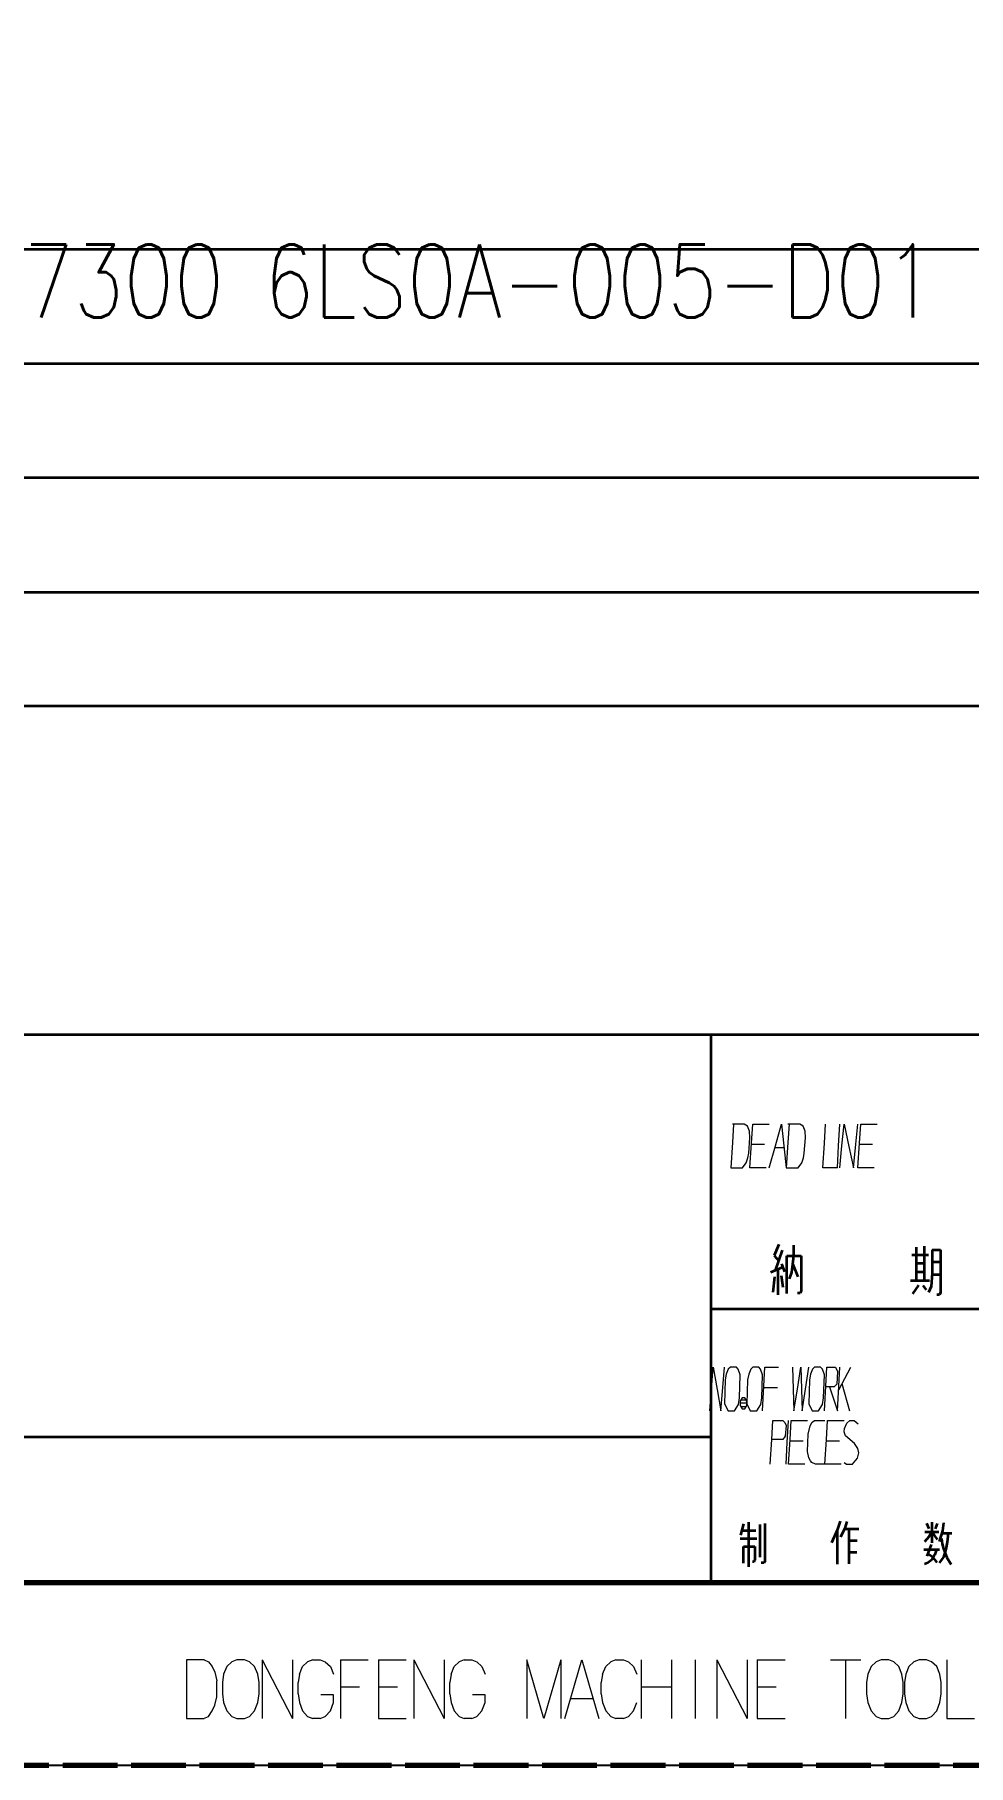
# Model space of a CAD drawing. Header units: millimetres. Extents: x 1333 to 104182, y -63985 to -5704.
# Drawn here: x 47434.7 to 47485.9, y -63984.6 to -63889.8 of the extents above; entities that cross this region are included whole.
import ezdxf
from ezdxf.enums import TextEntityAlignment as Align

# ---------------------------------------------------------------- set-up
doc = ezdxf.new("R2010")
doc.units = ezdxf.units.MM
doc.header["$LTSCALE"] = 0.5
doc.linetypes.add('DASHED', pattern=[15, 12, -3])
for name, color, linetype in [('08', 1, 'Continuous'), ('11', 3, 'Continuous'), ('4虚线层', 2, 'DASHED'), ('SHM_LABEL', 40, 'Continuous')]:
    doc.layers.add(name, color=color, linetype=linetype)
doc.styles.add('KAI', font='simplex.shx', dxfattribs={"width": 0.8, "bigfont": 'extfont.shx'})

# ---------------------------------------------------------------- blocks, each defined once
blk = doc.blocks.new('A$C32A078D3')
at = {"color": 7, "lineweight": 13}
for points in [[(-107.759, 5.774), (-108.727, 5.774), (-108.727, 2.574)], [(-107.759, 5.774), (-107.517, 5.67), (-107.31, 5.412), (-107.171, 5.103), (-107.068, 4.638)], [(-104.578, 5.774), (-104.578, 2.574)], [(-104.578, 5.774), (-102.918, 2.574)], [(-102.918, 5.774), (-102.918, 2.574)], [(-101.811, 5.774), (-102.088, 5.67)], [(-101.811, 5.774), (-101.396, 5.774)], [(-101.396, 5.774), (-101.12, 5.67), (-100.843, 5.412), (-100.67, 4.999)], [(-100.29, 5.774), (-98.768, 5.774)], [(-100.29, 5.774), (-100.29, 2.574)], [(-98.215, 5.774), (-96.693, 5.774)], [(-98.215, 5.774), (-98.215, 2.574), (-96.693, 2.574)], [(-96.278, 5.774), (-96.278, 2.574)], [(-96.278, 5.774), (-94.618, 2.574)], [(-94.618, 5.774), (-94.618, 2.574)], [(-93.512, 5.774), (-93.789, 5.67)], [(-93.512, 5.774), (-93.097, 5.774)], [(-93.097, 5.774), (-92.82, 5.67), (-92.544, 5.412), (-92.371, 4.999)], [(-88.221, 5.774), (-89.155, 2.574), (-90.088, 5.774), (-90.088, 2.574)], [(-88.221, 5.774), (-88.221, 2.574)], [(-88.014, 2.574), (-87.08, 5.774), (-86.146, 2.574)], [(-85.213, 5.774), (-85.489, 5.67)], [(-85.213, 5.774), (-84.798, 5.774)], [(-84.798, 5.774), (-84.521, 5.67), (-84.244, 5.412), (-84.071, 4.999)], [(-83.829, 5.774), (-83.829, 2.574)], [(-82.169, 5.774), (-82.169, 2.574)], [(-80.855, 2.574), (-80.855, 5.774)], [(-79.68, 5.774), (-79.68, 2.574)], [(-79.68, 5.774), (-78.02, 2.574)], [(-78.02, 5.774), (-78.02, 2.574)], [(-77.466, 5.774), (-75.945, 5.774)], [(-77.466, 5.774), (-77.466, 2.574), (-75.945, 2.574)], [(-73.455, 5.774), (-71.795, 5.774)], [(-72.625, 2.574), (-72.625, 5.774)], [(-67.092, 5.774), (-67.092, 2.574), (-65.571, 2.574)], [(-102.537, 4.999), (-102.607, 4.535)], [(-102.537, 4.999), (-102.365, 5.412)], [(-102.365, 5.412), (-102.088, 5.67)], [(-94.238, 4.999), (-94.307, 4.535)], [(-94.238, 4.999), (-94.065, 5.412)], [(-94.065, 5.412), (-93.789, 5.67)], [(-85.939, 4.999), (-86.008, 4.535)], [(-85.939, 4.999), (-85.766, 5.412)], [(-85.766, 5.412), (-85.489, 5.67)], [(-107.068, 3.761), (-107.068, 4.638)], [(-102.607, 3.916), (-102.607, 4.535)], [(-102.607, 3.916), (-102.537, 3.451)], [(-100.67, 3.451), (-100.67, 3.864), (-101.362, 3.864)], [(-99.252, 4.277), (-100.29, 4.277)], [(-97.177, 4.277), (-98.215, 4.277)], [(-94.307, 3.916), (-94.307, 4.535)], [(-94.307, 3.916), (-94.238, 3.451)], [(-92.371, 3.451), (-92.371, 3.864), (-93.062, 3.864)], [(-86.008, 3.916), (-86.008, 4.535)], [(-86.008, 3.916), (-85.939, 3.451)], [(-82.169, 4.277), (-83.829, 4.277)], [(-76.429, 4.277), (-77.466, 4.277)], [(-107.794, 2.574), (-107.517, 2.677), (-107.31, 2.986), (-107.171, 3.296), (-107.068, 3.761)], [(-102.537, 3.451), (-102.365, 2.986)], [(-102.365, 2.986), (-102.088, 2.677)], [(-101.396, 2.574), (-101.12, 2.677), (-100.843, 2.986), (-100.67, 3.451)], [(-94.238, 3.451), (-94.065, 2.986)], [(-94.065, 2.986), (-93.789, 2.677)], [(-93.097, 2.574), (-92.82, 2.677), (-92.544, 2.986), (-92.371, 3.451)], [(-87.702, 3.657), (-86.457, 3.657)], [(-85.939, 3.451), (-85.766, 2.986)], [(-85.766, 2.986), (-85.489, 2.677)], [(-84.798, 2.574), (-84.521, 2.677), (-84.244, 2.986), (-84.071, 3.451)], [(-108.727, 2.574), (-107.759, 2.574)], [(-102.088, 2.677), (-101.811, 2.574)], [(-101.396, 2.574), (-101.811, 2.574)], [(-93.789, 2.677), (-93.512, 2.574)], [(-93.097, 2.574), (-93.512, 2.574)], [(-85.489, 2.677), (-85.213, 2.574)], [(-84.798, 2.574), (-85.213, 2.574)]]:
    blk.add_lwpolyline(points, dxfattribs=at)
for points in [[(-105.961, 5.774), (-106.238, 5.67), (-106.514, 5.412), (-106.687, 4.999), (-106.756, 4.535), (-106.756, 3.916), (-106.687, 3.451), (-106.514, 2.986), (-106.238, 2.677), (-105.961, 2.574), (-105.546, 2.574), (-105.269, 2.677), (-104.993, 2.986), (-104.82, 3.451), (-104.751, 3.916), (-104.751, 4.535), (-104.82, 4.999), (-104.993, 5.412), (-105.269, 5.67), (-105.546, 5.774)], [(-70.689, 5.774), (-70.965, 5.67), (-71.242, 5.412), (-71.415, 4.999), (-71.484, 4.535), (-71.484, 3.916), (-71.415, 3.451), (-71.242, 2.986), (-70.965, 2.677), (-70.689, 2.574), (-70.274, 2.574), (-69.997, 2.677), (-69.72, 2.986), (-69.548, 3.451), (-69.478, 3.916), (-69.478, 4.535), (-69.548, 4.999), (-69.72, 5.412), (-69.997, 5.67), (-70.274, 5.774)], [(-68.614, 5.774), (-68.891, 5.67), (-69.167, 5.412), (-69.34, 4.999), (-69.409, 4.535), (-69.409, 3.916), (-69.34, 3.451), (-69.167, 2.986), (-68.891, 2.677), (-68.614, 2.574), (-68.199, 2.574), (-67.922, 2.677), (-67.646, 2.986), (-67.473, 3.451), (-67.404, 3.916), (-67.404, 4.535), (-67.473, 4.999), (-67.646, 5.412), (-67.922, 5.67), (-68.199, 5.774)]]:
    blk.add_lwpolyline(points, close=True, dxfattribs=at)
blk = doc.blocks.new('7725')
at = {"color": 7, "lineweight": 35}
for p, q in [((54326.08, -14871.04), (54076.08, -14871.04)), ((54326.08, -14883.54), (54100.08, -14883.54)), ((54326.08, -14896.04), (54100.08, -14896.04)), ((54100.08, -14908.54), (54326.08, -14908.54)), ((54326.08, -14921.04), (54076.08, -14921.04)), ((54296.08, -14957.04), (54076.44, -14957.04)), ((54216.08, -15017.04), (54216.08, -14957.04)), ((54216.08, -14987.04), (54296.08, -14987.04)), ((54076.08, -15001.04), (54216.08, -15001.04)), ((54356.08, -15017.04), (53836.08, -15017.04))]:
    blk.add_line(p, q, dxfattribs=at)
at = {"color": 7, "lineweight": 35, "ltscale": 0.016522}
blk.add_line((54223.52, -14979.99), (54222.99, -14981.21), dxfattribs=at)
at = {"color": 7, "lineweight": 35, "ltscale": 0.009681}
blk.add_line((54222.99, -14981.21), (54223.49, -14981.8), dxfattribs=at)
at = {"color": 7, "lineweight": 35, "ltscale": 0.02929}
blk.add_line((54223.88, -14980.61), (54223.11, -14982.83), dxfattribs=at)
at = {"color": 7, "lineweight": 35, "ltscale": 0.019836}
blk.add_line((54224.37, -14981.25), (54225.95, -14981.25), dxfattribs=at)
at = {"color": 7, "lineweight": 35, "ltscale": 0.051498}
blk.add_line((54224.37, -14985.37), (54224.37, -14981.25), dxfattribs=at)
at = {"color": 7, "lineweight": 35, "ltscale": 0.02264}
blk.add_line((54225.12, -14981.25), (54224.89, -14983.05), dxfattribs=at)
at = {"color": 7, "lineweight": 35, "ltscale": 0.014593}
blk.add_line((54225.1, -14980.08), (54225.12, -14981.25), dxfattribs=at)
at = {"color": 7, "lineweight": 35, "ltscale": 0.048209}
blk.add_line((54225.95, -14981.25), (54225.95, -14985.11), dxfattribs=at)
at = {"color": 7, "lineweight": 35, "ltscale": 0.022729}
blk.add_line((54238.08, -14981.12), (54239.9, -14981.12), dxfattribs=at)
at = {"color": 7, "lineweight": 35, "ltscale": 0.045142}
blk.add_line((54238.53, -14980.29), (54238.53, -14983.9), dxfattribs=at)
at = {"color": 7, "lineweight": 35, "ltscale": 0.046893}
blk.add_line((54239.41, -14980.17), (54239.41, -14983.92), dxfattribs=at)
at = {"color": 7, "lineweight": 35, "ltscale": 0.011035}
for p, q in [((54240.3, -14980.59), (54241.19, -14980.59)), ((54240.3, -14981.88), (54241.19, -14981.88))]:
    blk.add_line(p, q, dxfattribs=at)
at = {"color": 7, "lineweight": 35, "ltscale": 0.031802}
blk.add_line((54240.3, -14980.59), (54240.3, -14983.14), dxfattribs=at)
at = {"color": 7, "lineweight": 35, "ltscale": 0.058078}
blk.add_line((54241.19, -14980.59), (54241.19, -14985.24), dxfattribs=at)
at = {"color": 7, "lineweight": 35, "ltscale": 0.017521}
blk.add_line((54222.61, -14983.01), (54223.91, -14982.48), dxfattribs=at)
at = {"color": 7, "lineweight": 35, "ltscale": 0.020695}
blk.add_line((54223.01, -14983.55), (54222.85, -14985.2), dxfattribs=at)
at = {"color": 7, "lineweight": 35, "ltscale": 0.035477}
blk.add_line((54223.4, -14982.68), (54223.4, -14985.52), dxfattribs=at)
at = {"color": 7, "lineweight": 35, "ltscale": 0.012086}
blk.add_line((54223.78, -14982.1), (54224.13, -14983), dxfattribs=at)
at = {"color": 7, "lineweight": 35, "ltscale": 0.016024}
blk.add_line((54223.98, -14984.71), (54223.81, -14983.44), dxfattribs=at)
at = {"color": 7, "lineweight": 35, "ltscale": 0.009375}
blk.add_line((54224.89, -14983.05), (54224.62, -14983.75), dxfattribs=at)
at = {"color": 7, "lineweight": 35, "ltscale": 0.019442}
blk.add_line((54225.01, -14982.09), (54225.58, -14983.54), dxfattribs=at)
at = {"color": 7, "lineweight": 35, "ltscale": 0.011023}
for p, q in [((54238.53, -14982.05), (54239.41, -14982.05)), ((54238.53, -14982.97), (54239.41, -14982.97))]:
    blk.add_line(p, q, dxfattribs=at)
at = {"color": 7, "lineweight": 35, "ltscale": 0.018274}
blk.add_line((54240.3, -14983.14), (54240.17, -14984.59), dxfattribs=at)
at = {"color": 7, "lineweight": 35, "ltscale": 0.011206}
blk.add_line((54240.29, -14983.28), (54241.19, -14983.28), dxfattribs=at)
at = {"color": 7, "lineweight": 35, "ltscale": 0.003491}
blk.add_line((54225.83, -14985.32), (54225.56, -14985.32), dxfattribs=at)
at = {"color": 7, "lineweight": 35, "ltscale": 0.003013}
blk.add_line((54225.95, -14985.11), (54225.83, -14985.32), dxfattribs=at)
at = {"color": 7, "lineweight": 35, "ltscale": 0.025818}
blk.add_line((54237.93, -14983.92), (54239.99, -14983.92), dxfattribs=at)
at = {"color": 7, "lineweight": 35, "ltscale": 0.014197}
blk.add_line((54238.81, -14984.45), (54238.15, -14985.38), dxfattribs=at)
at = {"color": 7, "lineweight": 35, "ltscale": 0.007705}
blk.add_line((54239.26, -14984.47), (54239.63, -14984.97), dxfattribs=at)
at = {"color": 7, "lineweight": 35, "ltscale": 0.008758}
blk.add_line((54240.17, -14984.59), (54239.9, -14985.24), dxfattribs=at)
at = {"color": 7, "lineweight": 35, "ltscale": 0.003796}
blk.add_line((54241.11, -14985.51), (54240.81, -14985.51), dxfattribs=at)
at = {"color": 7, "lineweight": 35, "ltscale": 0.003533}
blk.add_line((54241.19, -14985.24), (54241.11, -14985.51), dxfattribs=at)
at = {"color": 7, "lineweight": 35, "ltscale": 0.01646}
blk.add_line((54219.65, -15010.57), (54219.31, -15011.84), dxfattribs=at)
at = {"color": 7, "lineweight": 35, "ltscale": 0.019043}
blk.add_line((54219.45, -15011.32), (54220.97, -15011.32), dxfattribs=at)
at = {"color": 7, "lineweight": 35, "ltscale": 0.06102}
blk.add_line((54220.18, -15010.41), (54220.18, -15015.29), dxfattribs=at)
at = {"color": 7, "lineweight": 35, "ltscale": 0.04447}
blk.add_line((54221.43, -15010.66), (54221.43, -15014.22), dxfattribs=at)
at = {"color": 7, "lineweight": 35, "ltscale": 0.052618}
blk.add_line((54221.97, -15010.54), (54221.97, -15014.74), dxfattribs=at)
at = {"color": 7, "lineweight": 35, "ltscale": 0.018794}
blk.add_line((54229.89, -15011.28), (54229.26, -15012.65), dxfattribs=at)
at = {"color": 7, "lineweight": 35, "ltscale": 0.013035}
blk.add_line((54230.21, -15010.29), (54229.89, -15011.28), dxfattribs=at)
at = {"color": 7, "lineweight": 35, "ltscale": 0.046671}
blk.add_line((54229.89, -15011.28), (54229.89, -15015.01), dxfattribs=at)
at = {"color": 7, "lineweight": 35, "ltscale": 0.013765}
blk.add_line((54230.73, -15011.05), (54230.27, -15012.06), dxfattribs=at)
at = {"color": 7, "lineweight": 35, "ltscale": 0.019849}
blk.add_line((54230.69, -15011.14), (54232.27, -15011.14), dxfattribs=at)
at = {"color": 7, "lineweight": 35, "ltscale": 0.009568}
blk.add_line((54230.94, -15010.32), (54230.73, -15011.05), dxfattribs=at)
at = {"color": 7, "lineweight": 35, "ltscale": 0.047763}
blk.add_line((54231.15, -15011.14), (54231.15, -15014.96), dxfattribs=at)
at = {"color": 7, "lineweight": 35, "ltscale": 0.009044}
blk.add_line((54239.94, -15012.01), (54239.45, -15012.54), dxfattribs=at)
at = {"color": 7, "lineweight": 35, "ltscale": 0.019482}
blk.add_line((54239.48, -15011.46), (54241.03, -15011.46), dxfattribs=at)
at = {"color": 7, "lineweight": 35, "ltscale": 0.008164}
blk.add_line((54239.66, -15010.51), (54239.92, -15011.11), dxfattribs=at)
at = {"color": 7, "lineweight": 35, "ltscale": 0.008049}
blk.add_line((54240.26, -15011.46), (54239.94, -15012.01), dxfattribs=at)
at = {"color": 7, "lineweight": 35, "ltscale": 0.028311}
blk.add_line((54240.26, -15010.41), (54240.26, -15012.68), dxfattribs=at)
at = {"color": 7, "lineweight": 35, "ltscale": 0.012939}
blk.add_line((54240.26, -15011.46), (54240.84, -15012.31), dxfattribs=at)
at = {"color": 7, "lineweight": 35, "ltscale": 0.0079}
blk.add_line((54240.84, -15010.54), (54240.61, -15011.12), dxfattribs=at)
at = {"color": 7, "lineweight": 35, "ltscale": 0.015129}
blk.add_line((54241.42, -15011.36), (54241.07, -15012.52), dxfattribs=at)
at = {"color": 7, "lineweight": 35, "ltscale": 0.01366}
blk.add_line((54241.35, -15011.6), (54242.44, -15011.6), dxfattribs=at)
at = {"color": 7, "lineweight": 35, "ltscale": 0.011243}
blk.add_line((54241.55, -15010.47), (54241.42, -15011.36), dxfattribs=at)
at = {"color": 7, "lineweight": 35, "ltscale": 0.012385}
blk.add_line((54242.05, -15011.6), (54241.94, -15012.58), dxfattribs=at)
at = {"color": 7, "lineweight": 35, "ltscale": 0.022961}
blk.add_line((54219.26, -15012.2), (54221.1, -15012.2), dxfattribs=at)
at = {"color": 7, "lineweight": 35, "ltscale": 0.015857}
blk.add_line((54219.62, -15013.08), (54220.89, -15013.08), dxfattribs=at)
at = {"color": 7, "lineweight": 35, "ltscale": 0.022754}
blk.add_line((54219.62, -15014.9), (54219.62, -15013.08), dxfattribs=at)
at = {"color": 7, "lineweight": 35, "ltscale": 0.018619}
blk.add_line((54220.89, -15013.08), (54220.89, -15014.57), dxfattribs=at)
at = {"color": 7, "lineweight": 35, "ltscale": 0.011487}
blk.add_line((54231.15, -15012.41), (54232.07, -15012.41), dxfattribs=at)
at = {"color": 7, "lineweight": 35, "ltscale": 0.01123}
blk.add_line((54231.15, -15013.7), (54232.05, -15013.7), dxfattribs=at)
at = {"color": 7, "lineweight": 35, "ltscale": 0.021021}
blk.add_line((54239.39, -15013.38), (54241.08, -15013.38), dxfattribs=at)
at = {"color": 7, "lineweight": 35, "ltscale": 0.017013}
blk.add_line((54240.2, -15012.86), (54239.71, -15014.13), dxfattribs=at)
at = {"color": 7, "lineweight": 35, "ltscale": 0.007352}
blk.add_line((54239.82, -15013.85), (54240.31, -15014.18), dxfattribs=at)
at = {"color": 7, "lineweight": 35, "ltscale": 0.00816}
blk.add_line((54240.59, -15013.96), (54240.27, -15014.53), dxfattribs=at)
at = {"color": 7, "lineweight": 35, "ltscale": 0.007527}
blk.add_line((54240.76, -15013.38), (54240.59, -15013.96), dxfattribs=at)
at = {"color": 7, "lineweight": 35, "ltscale": 0.007281}
blk.add_line((54241.32, -15012.18), (54241.39, -15012.76), dxfattribs=at)
at = {"color": 7, "lineweight": 35, "ltscale": 0.007429}
blk.add_line((54241.39, -15012.76), (54241.52, -15013.34), dxfattribs=at)
at = {"color": 7, "lineweight": 35, "ltscale": 0.012408}
blk.add_line((54241.52, -15013.34), (54241.89, -15014.26), dxfattribs=at)
at = {"color": 7, "lineweight": 35, "ltscale": 0.011169}
blk.add_line((54241.8, -15013.37), (54241.55, -15014.23), dxfattribs=at)
at = {"color": 7, "lineweight": 35, "ltscale": 0.009991}
blk.add_line((54241.94, -15012.58), (54241.8, -15013.37), dxfattribs=at)
at = {"color": 7, "lineweight": 35, "ltscale": 0.001941}
blk.add_line((54220.78, -15014.76), (54220.62, -15014.76), dxfattribs=at)
at = {"color": 7, "lineweight": 35, "ltscale": 0.002816}
blk.add_line((54220.89, -15014.57), (54220.78, -15014.76), dxfattribs=at)
at = {"color": 7, "lineweight": 35, "ltscale": 0.003674}
blk.add_line((54221.85, -15014.87), (54221.55, -15014.87), dxfattribs=at)
at = {"color": 7, "lineweight": 35, "ltscale": 0.002281}
blk.add_line((54221.97, -15014.74), (54221.85, -15014.87), dxfattribs=at)
at = {"color": 7, "lineweight": 35, "ltscale": 0.004694}
blk.add_line((54239.82, -15014.87), (54239.47, -15015), dxfattribs=at)
at = {"color": 7, "lineweight": 35, "ltscale": 0.007101}
blk.add_line((54240.27, -15014.53), (54239.82, -15014.87), dxfattribs=at)
at = {"color": 7, "lineweight": 35, "ltscale": 0.009949}
blk.add_line((54240.31, -15014.18), (54240.8, -15014.81), dxfattribs=at)
at = {"color": 7, "lineweight": 35, "ltscale": 0.010044}
blk.add_line((54241.55, -15014.23), (54241.07, -15014.87), dxfattribs=at)
at = {"color": 7, "lineweight": 35, "ltscale": 0.011303}
blk.add_line((54241.89, -15014.26), (54242.36, -15015.03), dxfattribs=at)
at = {"color": 7, "lineweight": 70}
blk.add_line((54356.08, -15017.04), (52744.08, -15017.04), dxfattribs=at)
at = {"color": 3}
blk.add_lwpolyline([(52694.08, -13849.04), (54376.08, -13849.04), (54376.08, -15037.04), (52694.08, -15037.04)], close=True, dxfattribs=at)
at = {"color": 7, "lineweight": 13}
for points in [[(54218.24, -14971.6), (54219.54, -14971.6), (54219.94, -14971.06), (54220.12, -14970.52), (54220.21, -14969.98), (54220.34, -14968.3), (54220.3, -14967.58), (54220.07, -14967.04), (54219.71, -14966.8), (54218.42, -14966.8)], [(54218.55, -14966.8), (54218.42, -14968.84), (54218.24, -14971.6)], [(54222.13, -14971.6), (54220.34, -14971.6), (54220.52, -14968.9), (54220.65, -14966.8), (54222.44, -14966.8)], [(54222.44, -14971.6), (54223.12, -14969.2), (54223.79, -14966.8), (54224.06, -14969.2), (54224.32, -14971.6)], [(54224.32, -14971.6), (54225.62, -14971.6), (54226.03, -14971.06), (54226.2, -14970.52), (54226.29, -14969.98), (54226.43, -14968.3), (54226.38, -14967.58), (54226.16, -14967.04), (54225.8, -14966.8), (54224.5, -14966.8)], [(54224.64, -14966.8), (54224.5, -14968.84), (54224.32, -14971.6)], [(54229.92, -14971.6), (54228.31, -14971.6), (54228.49, -14968.9), (54228.62, -14966.8)], [(54229.92, -14971.6), (54230.05, -14969.2), (54230.19, -14966.8)], [(54230.19, -14971.6), (54230.41, -14969.2), (54230.64, -14966.8), (54231.17, -14969.26), (54231.67, -14971.6), (54231.93, -14969.02), (54232.16, -14966.8)], [(54233.95, -14971.6), (54232.16, -14971.6), (54232.34, -14968.9), (54232.47, -14966.8), (54234.26, -14966.8)], [(54220.52, -14969.02), (54221.95, -14969.02)], [(54223.07, -14969.38), (54224.06, -14969.38)], [(54232.34, -14969.02), (54233.77, -14969.02)], [(54215.94, -14998.22), (54216.12, -14995.82), (54216.31, -14993.42), (54216.75, -14995.88), (54217.16, -14998.22), (54217.38, -14995.64), (54217.57, -14993.42)], [(54221.71, -14998.22), (54221.86, -14995.52), (54221.97, -14993.42), (54223.45, -14993.42)], [(54225.01, -14993.42), (54225.08, -14995.82), (54225.16, -14998.22), (54225.53, -14995.82), (54225.9, -14993.42), (54225.97, -14995.82), (54226.05, -14998.22), (54226.42, -14995.82), (54226.79, -14993.42)], [(54228.49, -14998.22), (54228.64, -14995.52), (54228.75, -14993.42), (54229.71, -14993.42), (54229.93, -14993.9), (54229.86, -14995.28), (54229.56, -14995.58), (54228.64, -14995.58)], [(54229.93, -14998.22), (54230.08, -14995.52), (54230.19, -14993.42)], [(54231.34, -14993.48), (54230.04, -14995.94)], [(54221.86, -14995.64), (54223.34, -14995.64)], [(54229.04, -14995.58), (54229.93, -14998.22)], [(54230.41, -14995.22), (54231.23, -14998.22)], [(54220.01, -14997.38), (54219.27, -14997.38)], [(54219.34, -14997.02), (54219.94, -14997.02)], [(54219.34, -14997.74), (54219.94, -14997.74)], [(54222.55, -15004.06), (54222.73, -15001.36), (54222.86, -14999.26), (54223.93, -14999.26), (54224.16, -14999.5), (54224.29, -14999.8), (54224.2, -15001), (54223.93, -15001.36), (54222.73, -15001.36)], [(54224.29, -15004.06), (54224.43, -15001.66), (54224.56, -14999.26)], [(54226.35, -15004.06), (54224.56, -15004.06), (54224.74, -15001.36), (54224.87, -14999.26), (54226.66, -14999.26)], [(54228.49, -15004.06), (54227.51, -15004.06), (54227.11, -15003.88), (54226.97, -15003.7), (54226.8, -15003.34), (54226.66, -15002.68), (54226.71, -15000.76), (54226.93, -14999.86), (54227.15, -14999.44), (54227.42, -14999.26), (54228.54, -14999.26)], [(54230.33, -15004.06), (54228.54, -15004.06), (54228.72, -15001.36), (54228.85, -14999.26), (54230.64, -14999.26)], [(54230.64, -15003.88), (54230.91, -15004.06), (54231.58, -15004.06), (54232.11, -15003.4), (54232.25, -15002.8), (54232.16, -15002.32), (54231.8, -15001.78), (54230.82, -15000.94), (54230.64, -15000.52), (54230.68, -15000.16), (54230.95, -14999.56), (54231.27, -14999.26), (54231.76, -14999.26), (54232.2, -14999.62)], [(54224.74, -15001.48), (54226.17, -15001.48)], [(54228.72, -15001.48), (54230.15, -15001.48)]]:
    blk.add_lwpolyline(points, dxfattribs=at)
for points in [[(54218.64, -14998.22), (54219.09, -14997.5), (54219.2, -14996.78), (54219.27, -14994.26), (54219.05, -14993.66), (54218.86, -14993.42), (54218.2, -14993.42), (54217.97, -14993.66), (54217.75, -14994.2), (54217.64, -14994.8), (54217.57, -14997.44), (54217.94, -14998.22)], [(54221.08, -14998.22), (54221.53, -14997.5), (54221.64, -14996.78), (54221.71, -14994.26), (54221.49, -14993.66), (54221.31, -14993.42), (54220.64, -14993.42), (54220.42, -14993.66), (54220.2, -14994.2), (54220.08, -14994.8), (54220.01, -14997.44), (54220.38, -14998.22)], [(54227.86, -14998.22), (54228.3, -14997.5), (54228.41, -14996.78), (54228.49, -14994.26), (54228.27, -14993.66), (54228.08, -14993.42), (54227.41, -14993.42), (54227.19, -14993.66), (54226.97, -14994.2), (54226.86, -14994.8), (54226.79, -14997.44), (54227.16, -14998.22)], [(54219.49, -14997.98), (54219.79, -14997.98), (54220.01, -14997.62), (54220.01, -14997.14), (54219.79, -14996.78), (54219.49, -14996.78), (54219.27, -14997.14), (54219.27, -14997.62)]]:
    blk.add_lwpolyline(points, close=True, dxfattribs=at)
at = {"layer": '11'}
blk.add_lwpolyline([(52694.08, -13849.04), (54376.08, -13849.04), (54376.08, -15037.04), (52694.08, -15037.04)], close=True, dxfattribs=at)
at = {"xscale": 2, "yscale": 2, "zscale": 2}
blk.add_blockref('A$C32A078D3', (54376.08, -15037.04), dxfattribs=at)
blk = doc.blocks.new('A$C0C1E3B5D')
at = {"color": 7, "lineweight": 70}
blk.add_line((1682, 0), (0, 0), dxfattribs=at)
at = {"layer": '08', "color": 3}
blk.add_blockref('7725', (-52694.08, 15037.04), dxfattribs=at)

msp = doc.modelspace()

# ---------------------------------------------------------------- block references
at = {"layer": '4虚线层', "color": 3, "xscale": 0.5, "yscale": 0.5, "zscale": 0.5}
msp.add_blockref('A$C0C1E3B5D', (46710.775, -63984.579), dxfattribs=at)

# ---------------------------------------------------------------- texts
at = {"layer": 'SHM_LABEL', "color": 3, "style": 'KAI', "width": 0.8}
msp.add_text('KA-67300 6LS0A-005-D01', height=4, dxfattribs=at).set_placement((47422.479, -63906.496), align=Align.BOTTOM_LEFT)

doc.saveas('drawing.dxf')
